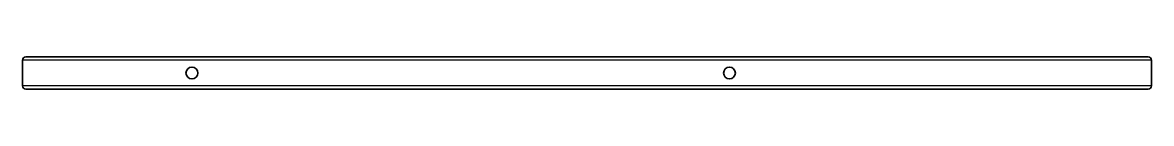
# Model space of a CAD drawing. Header units: inches. Extents: x 0 to 1050, y 0 to 30.
import ezdxf

# ---------------------------------------------------------------- set-up
doc = ezdxf.new("R2010")
doc.units = ezdxf.units.IN
doc.header["$MEASUREMENT"] = 0
doc.layers.add('SIMUMAK Visible (ISO)', color=7, linetype='Continuous', lineweight=35)
doc.layers.add('SIMUMAK Visible Narrow (ISO)', color=7, linetype='Continuous', lineweight=25)

# ---------------------------------------------------------------- blocks, each defined once
blk = doc.blocks.new('DIN 30 x 30 x 2 00000006_Sheet_4_VIEW24')
at = {"layer": 'SIMUMAK Visible (ISO)'}
for p, q in [((-525, 12), (-525, -12)), ((522, 15), (-522, 15)), ((525, 12), (525, -12)), ((522, -15), (-522, -15))]:
    blk.add_line(p, q, dxfattribs=at)
for centre in [(-367.5, 0), (132.5, 0)]:
    blk.add_circle(centre, 5.5, dxfattribs=at)
for centre, start, end in [((-522, 12), 90, 180), ((522, 12), 0, 90), ((-522, -12), 180, 270), ((522, -12), 270, 0)]:
    blk.add_arc(centre, 3, start, end, dxfattribs=at)
at = {"layer": 'SIMUMAK Visible Narrow (ISO)'}
for p, q in [((525, 12), (-525, 12)), ((525, -12), (-525, -12))]:
    blk.add_line(p, q, dxfattribs=at)

msp = doc.modelspace()

# ---------------------------------------------------------------- block references
msp.add_blockref('DIN 30 x 30 x 2 00000006_Sheet_4_VIEW24', (525, 15))

doc.saveas('drawing.dxf')
